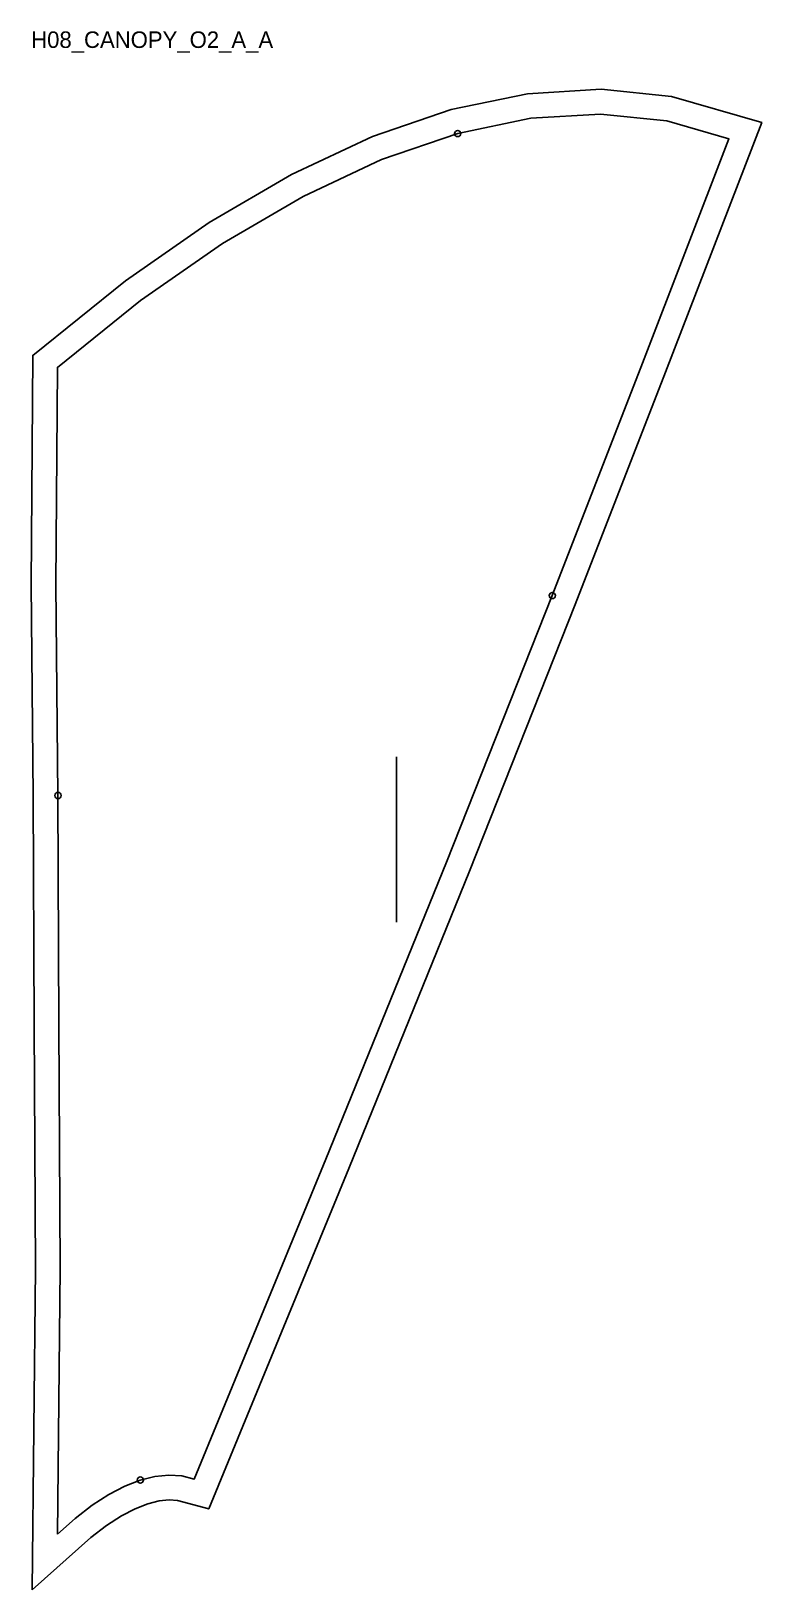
# Model space of a CAD drawing. Header units: millimetres. Extents: x -13 to 341, y -27 to 728.
import ezdxf

# ---------------------------------------------------------------- set-up
doc = ezdxf.new("R2010")
doc.units = ezdxf.units.MM
for name, color, linetype in [('CUT', 1, 'Continuous'), ('GRAIN', 3, 'Continuous'), ('ID', 7, 'Continuous'), ('NOTCH', 2, 'Continuous'), ('SEAM', 5, 'Continuous')]:
    doc.layers.add(name, color=color, linetype=linetype)

msp = doc.modelspace()

# ---------------------------------------------------------------- linework, layer by layer
at = {"layer": 'CUT'}
msp.add_lwpolyline([(-12.29, -26.97), (-10.63, 128.71), (-11.28, 246.8), (-11.76, 357.61), (-12.72, 459.92), (-11.96, 570.8), (33.01, 606.95), (73.47, 635.12), (113.35, 658.46), (152.44, 676.77), (190.57, 689.87), (227.56, 697.57), (263.21, 699.73), (297.27, 696.2), (340.96, 683.6), (294.35, 562.78), (250.68, 450.15), (199.38, 321.02), (140.98, 177.1), (73.2, 12.19), (58.17, 16.28), (54.03, 16.58), (49.25, 16.11), (43.79, 14.73), (37.69, 12.33), (30.99, 8.82), (23.8, 4.16), (16.19, -1.67), (-12.29, -26.97)], close=True, dxfattribs=at)
at = {"layer": 'GRAIN'}
msp.add_line((164.12, 296.38), (164.12, 376.38), dxfattribs=at)
at = {"layer": 'NOTCH'}
for centre in [(193.76, 678.27), (239.51, 454.54), (0.24, 357.7), (40.11, 26.18)]:
    msp.add_circle(centre, 1.5, dxfattribs=at)
at = {"layer": 'SEAM'}
msp.add_lwpolyline([(0, 0), (1.37, 128.67), (0.72, 246.86), (0.24, 357.7), (-0.72, 459.93), (0, 565.02), (40.21, 597.34), (79.94, 625), (118.93, 647.83), (156.94, 665.63), (193.76, 678.27), (229.16, 685.65), (262.95, 687.69), (294.97, 684.37), (325.05, 675.7), (283.16, 567.1), (239.51, 454.54), (188.25, 325.5), (129.87, 181.64), (66.13, 26.55), (60.21, 28.16), (53.88, 28.63), (47.18, 27.97), (40.11, 26.18), (32.69, 23.26), (24.94, 19.19), (16.87, 13.97), (8.54, 7.59)], close=True, dxfattribs=at)

# ---------------------------------------------------------------- texts
at = {"layer": 'ID'}
msp.add_text('H08_CANOPY_O2_A_A', height=8, dxfattribs=at).set_placement((-12.72, 719.73))

doc.saveas('drawing.dxf')
